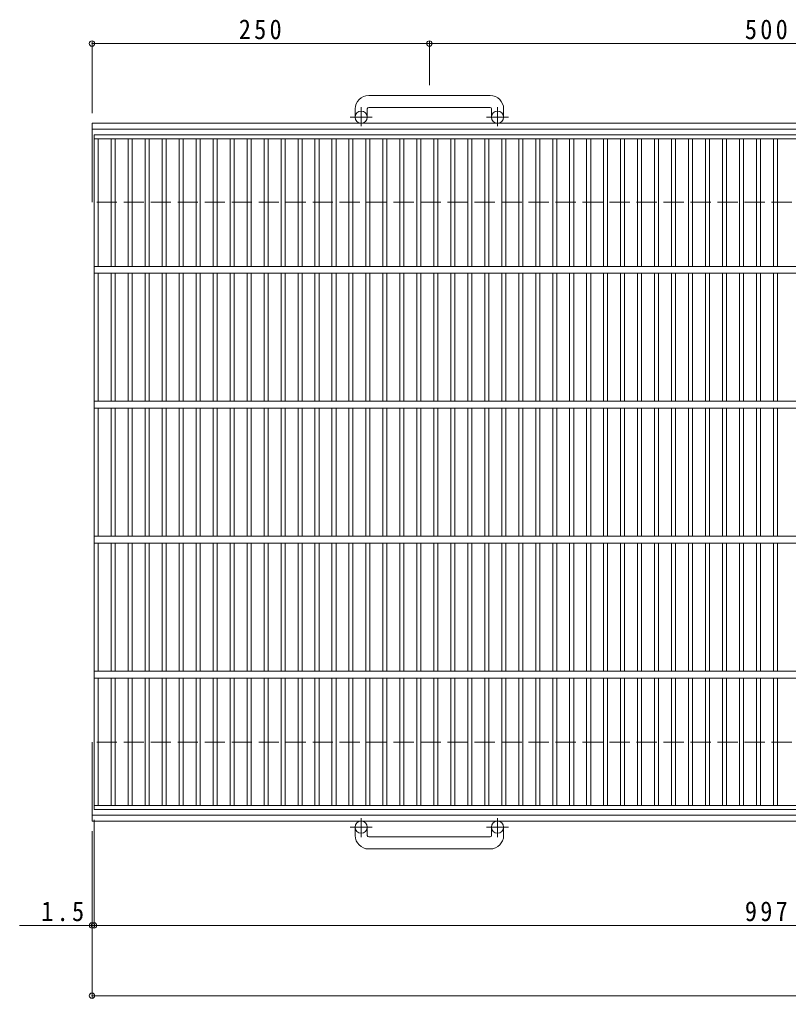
# Model space of a CAD drawing. Units: millimetres, scale not verified. Extents: x -860 to 844, y -687 to 662.
# Drawn here: x -860 to -290, y -217 to 508 of the extents above; entities that cross this region are included whole.
import ezdxf

# ---------------------------------------------------------------- set-up
doc = ezdxf.new("R2010")
doc.units = ezdxf.units.MM
doc.header["$LTSCALE"] = 5
doc.header["$PDMODE"] = 32
doc.header["$PDSIZE"] = 4
doc.linetypes.add('CHAIN1', pattern=[8, 5, -1, 1, -1])
doc.linetypes.add('DASHED3', pattern=[4, 3, -1])
for name, color, linetype, lineweight in [('A-1_ピット', 2, 'Continuous', 9), ('A-2_蓋', 3, 'Continuous', 9), ('A-4_寸法', 7, 'Continuous', 9)]:
    doc.layers.add(name, color=color, linetype=linetype, lineweight=lineweight)
doc.styles.add('ＭＳ ゴシック', font='')
doc.styles.get('ＭＳ ゴシック').set_extended_font_data('MS Gothic')

msp = doc.modelspace()

# ---------------------------------------------------------------- linework, layer by layer
at = {"layer": 'A-1_ピット'}
for p, q in [((-511.473, 451.926), (-601.473, 451.926)), ((-601.473, 442.925), (-511.473, 442.925)), ((-611.473, 441.926), (-611.473, 435.826)), ((-602.473, 441.926), (-602.473, 435.826)), ((-510.473, 441.926), (-510.473, 435.826)), ((-501.473, 441.926), (-501.473, 435.826)), ((-806.473, 372.826), (-806.473, 431.325)), ((292.027, 431.325), (-806.473, 431.325)), ((-806.473, 426.826), (292.027, 426.826)), ((-806.473, -85.674), (-806.473, -27.175)), ((292.027, -81.174), (-806.473, -81.174)), ((292.027, -85.674), (-806.473, -85.674)), ((-611.473, -96.274), (-611.473, -90.174)), ((-602.473, -96.274), (-602.473, -90.174)), ((-510.473, -96.274), (-510.473, -90.174)), ((-501.473, -96.274), (-501.473, -90.174)), ((-601.473, -97.273), (-511.473, -97.273)), ((-511.473, -106.274), (-601.473, -106.274))]:
    msp.add_line(p, q, dxfattribs=at)
at = {"layer": 'A-1_ピット', "linetype": 'CHAIN1'}
for p, q in [((-606.973, 429.219), (-606.973, 443.316)), ((-505.973, 429.219), (-505.973, 443.316)), ((-598.811, 435.826), (-615.217, 435.826)), ((-497.81, 435.826), (-514.217, 435.826)), ((-606.973, -83.567), (-606.973, -97.664)), ((-505.973, -83.567), (-505.973, -97.664)), ((-598.811, -90.174), (-615.217, -90.174)), ((-497.81, -90.174), (-514.217, -90.174))]:
    msp.add_line(p, q, dxfattribs=at)
at = {"layer": 'A-1_ピット', "linetype": 'DASHED3'}
for p, q in [((292.027, 372.826), (-806.473, 372.826)), ((292.027, -27.175), (-806.473, -27.175))]:
    msp.add_line(p, q, dxfattribs=at)
at = {"layer": 'A-1_ピット'}
for centre in [(-606.973, 435.826), (-505.974, 435.826), (-606.973, -90.174), (-505.974, -90.174)]:
    msp.add_circle(centre, 4.5, dxfattribs=at)
for centre, radius, start, end in [((-601.473, 441.926), 10, 90, 180), ((-511.473, 441.926), 10, 0, 90), ((-601.473, 441.926), 1, 90, 180), ((-511.473, 441.926), 1, 0, 90), ((-601.473, -96.274), 10, 180, 270), ((-601.473, -96.274), 1, 180, 270), ((-511.473, -96.274), 10, 270, 0), ((-511.473, -96.274), 1, 270, 0)]:
    msp.add_arc(centre, radius, start, end, dxfattribs=at)
at = {"layer": 'A-2_蓋'}
for p, q in [((-804.973, 419.826), (192.027, 419.826)), ((-801.973, 419.825), (-801.973, 325.325)), ((-792.213, 325.325), (-792.213, 419.825)), ((-789.213, 325.325), (-789.213, 419.825)), ((-779.633, 325.325), (-779.633, 419.825)), ((-776.633, 325.325), (-776.633, 419.825)), ((-767.053, 325.325), (-767.053, 419.825)), ((-764.053, 325.325), (-764.053, 419.825)), ((-754.473, 325.325), (-754.473, 419.825)), ((-751.473, 325.325), (-751.473, 419.825)), ((-741.893, 325.325), (-741.893, 419.825)), ((-738.893, 325.325), (-738.893, 419.825)), ((-729.313, 325.325), (-729.313, 419.825)), ((-726.313, 325.325), (-726.313, 419.825)), ((-716.733, 325.325), (-716.733, 419.825)), ((-713.733, 325.325), (-713.733, 419.825)), ((-704.153, 325.325), (-704.153, 419.825)), ((-701.153, 325.325), (-701.153, 419.825)), ((-691.573, 325.325), (-691.573, 419.825)), ((-688.573, 325.325), (-688.573, 419.825)), ((-678.993, 325.325), (-678.993, 419.825)), ((-675.993, 325.325), (-675.993, 419.825)), ((-666.413, 325.325), (-666.413, 419.825)), ((-663.413, 325.325), (-663.413, 419.825)), ((-653.833, 325.325), (-653.833, 419.825)), ((-650.833, 325.325), (-650.833, 419.825)), ((-641.253, 325.325), (-641.253, 419.825)), ((-638.252, 325.325), (-638.252, 419.825)), ((-628.673, 325.325), (-628.673, 419.825)), ((-625.673, 325.325), (-625.673, 419.825)), ((-616.093, 325.325), (-616.093, 419.825)), ((-613.093, 325.325), (-613.093, 419.825)), ((-603.513, 325.325), (-603.513, 419.825)), ((-600.513, 325.325), (-600.513, 419.825)), ((-590.933, 325.325), (-590.933, 419.825)), ((-587.933, 325.325), (-587.933, 419.825)), ((-578.353, 325.325), (-578.353, 419.825)), ((-575.353, 325.325), (-575.353, 419.825)), ((-565.773, 325.325), (-565.773, 419.825)), ((-562.773, 325.325), (-562.773, 419.825)), ((-553.192, 325.325), (-553.192, 419.825)), ((-550.193, 325.325), (-550.193, 419.825)), ((-540.613, 325.325), (-540.613, 419.825)), ((-537.613, 325.325), (-537.613, 419.825)), ((-528.033, 325.325), (-528.033, 419.825)), ((-525.033, 325.325), (-525.033, 419.825)), ((-515.453, 325.325), (-515.453, 419.825)), ((-512.453, 325.325), (-512.453, 419.825)), ((-502.873, 325.325), (-502.873, 419.825)), ((-499.873, 325.325), (-499.873, 419.825)), ((-490.293, 325.325), (-490.293, 419.825)), ((-487.293, 325.325), (-487.293, 419.825)), ((-477.713, 325.325), (-477.713, 419.825)), ((-474.713, 325.325), (-474.713, 419.825)), ((-465.133, 325.325), (-465.133, 419.825)), ((-462.133, 325.325), (-462.133, 419.825)), ((-452.553, 325.325), (-452.553, 419.825)), ((-449.553, 325.325), (-449.553, 419.825)), ((-439.973, 325.325), (-439.973, 419.825)), ((-436.972, 325.325), (-436.972, 419.825)), ((-427.393, 325.325), (-427.393, 419.825)), ((-424.392, 325.325), (-424.392, 419.825)), ((-414.813, 325.325), (-414.813, 419.825)), ((-411.812, 325.325), (-411.812, 419.825)), ((-402.232, 325.325), (-402.232, 419.825)), ((-399.233, 325.325), (-399.233, 419.825)), ((-389.653, 325.325), (-389.653, 419.825)), ((-386.652, 325.325), (-386.652, 419.825)), ((-377.073, 325.325), (-377.073, 419.825)), ((-374.073, 325.325), (-374.073, 419.825)), ((-364.493, 325.325), (-364.493, 419.825)), ((-361.493, 325.325), (-361.493, 419.825)), ((-351.913, 325.325), (-351.913, 419.825)), ((-348.913, 325.325), (-348.913, 419.825)), ((-339.332, 325.325), (-339.332, 419.825)), ((-336.333, 325.325), (-336.333, 419.825)), ((-326.752, 325.325), (-326.752, 419.825)), ((-323.752, 325.325), (-323.752, 419.825)), ((-314.172, 325.325), (-314.172, 419.825)), ((-311.172, 325.325), (-311.172, 419.825)), ((-301.593, 325.325), (-301.593, 419.825)), ((-298.592, 325.325), (-298.592, 419.825)), ((-804.973, 325.325), (192.027, 325.325)), ((-804.973, 320.326), (192.027, 320.326)), ((-801.973, 320.326), (-801.973, 225.325)), ((-792.213, 225.325), (-792.213, 320.326)), ((-789.213, 225.325), (-789.213, 320.326)), ((-779.633, 225.325), (-779.633, 320.326)), ((-776.633, 225.325), (-776.633, 320.326)), ((-767.053, 225.325), (-767.053, 320.326)), ((-764.053, 225.325), (-764.053, 320.326)), ((-754.473, 225.325), (-754.473, 320.326)), ((-751.473, 225.325), (-751.473, 320.326)), ((-741.893, 225.325), (-741.893, 320.326)), ((-738.893, 225.325), (-738.893, 320.326)), ((-729.313, 225.325), (-729.313, 320.326)), ((-726.313, 225.325), (-726.313, 320.326)), ((-716.733, 225.325), (-716.733, 320.326)), ((-713.733, 225.325), (-713.733, 320.326)), ((-704.153, 225.325), (-704.153, 320.326)), ((-701.153, 225.325), (-701.153, 320.326)), ((-691.573, 225.325), (-691.573, 320.326)), ((-688.573, 225.325), (-688.573, 320.326)), ((-678.993, 225.325), (-678.993, 320.326)), ((-675.993, 225.325), (-675.993, 320.326)), ((-666.413, 225.325), (-666.413, 320.326)), ((-663.413, 225.325), (-663.413, 320.326)), ((-653.833, 225.325), (-653.833, 320.326)), ((-650.833, 225.325), (-650.833, 320.326)), ((-641.253, 225.325), (-641.253, 320.326)), ((-638.252, 225.325), (-638.252, 320.326)), ((-628.673, 225.325), (-628.673, 320.326)), ((-625.673, 225.325), (-625.673, 320.326)), ((-616.093, 225.325), (-616.093, 320.326)), ((-613.093, 225.325), (-613.093, 320.326)), ((-603.513, 225.325), (-603.513, 320.326)), ((-600.513, 225.325), (-600.513, 320.326)), ((-590.933, 225.325), (-590.933, 320.326)), ((-587.933, 225.325), (-587.933, 320.326)), ((-578.353, 225.325), (-578.353, 320.326)), ((-575.353, 225.325), (-575.353, 320.326)), ((-565.773, 225.325), (-565.773, 320.326)), ((-562.773, 225.325), (-562.773, 320.326)), ((-553.192, 225.325), (-553.192, 320.326)), ((-550.193, 225.325), (-550.193, 320.326)), ((-540.613, 225.325), (-540.613, 320.326)), ((-537.613, 225.325), (-537.613, 320.326)), ((-528.033, 225.325), (-528.033, 320.326)), ((-525.033, 225.325), (-525.033, 320.326)), ((-515.453, 225.325), (-515.453, 320.326)), ((-512.453, 225.325), (-512.453, 320.326)), ((-502.873, 225.325), (-502.873, 320.326)), ((-499.873, 225.325), (-499.873, 320.326)), ((-490.293, 225.325), (-490.293, 320.326)), ((-487.293, 225.325), (-487.293, 320.326)), ((-477.713, 225.325), (-477.713, 320.326)), ((-474.713, 225.325), (-474.713, 320.326)), ((-465.133, 225.325), (-465.133, 320.326)), ((-462.133, 225.325), (-462.133, 320.326)), ((-452.553, 225.325), (-452.553, 320.326)), ((-449.553, 225.325), (-449.553, 320.326)), ((-439.973, 225.325), (-439.973, 320.326)), ((-436.972, 225.325), (-436.972, 320.326)), ((-427.393, 225.325), (-427.393, 320.326)), ((-424.392, 225.325), (-424.392, 320.326)), ((-414.813, 225.325), (-414.813, 320.326)), ((-411.812, 225.325), (-411.812, 320.326)), ((-402.232, 225.325), (-402.232, 320.326)), ((-399.233, 225.325), (-399.233, 320.326)), ((-389.653, 225.325), (-389.653, 320.326)), ((-386.652, 225.325), (-386.652, 320.326)), ((-377.073, 225.325), (-377.073, 320.326)), ((-374.073, 225.325), (-374.073, 320.326)), ((-364.493, 225.325), (-364.493, 320.326)), ((-361.493, 225.325), (-361.493, 320.326)), ((-351.913, 225.325), (-351.913, 320.326)), ((-348.913, 225.325), (-348.913, 320.326)), ((-339.332, 225.325), (-339.332, 320.326)), ((-336.333, 225.325), (-336.333, 320.326)), ((-326.752, 225.325), (-326.752, 320.326)), ((-323.752, 225.325), (-323.752, 320.326)), ((-314.172, 225.325), (-314.172, 320.326)), ((-311.172, 225.325), (-311.172, 320.326)), ((-301.593, 225.325), (-301.593, 320.326)), ((-298.592, 225.325), (-298.592, 320.326)), ((-804.973, 225.325), (192.027, 225.325)), ((-804.973, 220.326), (192.027, 220.326)), ((-801.973, 220.326), (-801.973, 125.325)), ((-792.213, 125.325), (-792.213, 220.326)), ((-789.213, 125.325), (-789.213, 220.326)), ((-779.633, 125.325), (-779.633, 220.326)), ((-776.633, 125.325), (-776.633, 220.326)), ((-767.053, 125.325), (-767.053, 220.326)), ((-764.053, 125.325), (-764.053, 220.326)), ((-754.473, 125.325), (-754.473, 220.326)), ((-751.473, 125.325), (-751.473, 220.326)), ((-741.893, 125.325), (-741.893, 220.326)), ((-738.893, 125.325), (-738.893, 220.326)), ((-729.313, 125.325), (-729.313, 220.326)), ((-726.313, 125.325), (-726.313, 220.326)), ((-716.733, 125.325), (-716.733, 220.326)), ((-713.733, 125.325), (-713.733, 220.326)), ((-704.153, 125.325), (-704.153, 220.326)), ((-701.153, 125.325), (-701.153, 220.326)), ((-691.573, 125.325), (-691.573, 220.326)), ((-688.573, 125.325), (-688.573, 220.326)), ((-678.993, 125.325), (-678.993, 220.326)), ((-675.993, 125.325), (-675.993, 220.326)), ((-666.413, 125.325), (-666.413, 220.326)), ((-663.413, 125.325), (-663.413, 220.326)), ((-653.833, 125.325), (-653.833, 220.326)), ((-650.833, 125.325), (-650.833, 220.326)), ((-641.253, 125.325), (-641.253, 220.326)), ((-638.252, 125.325), (-638.252, 220.326)), ((-628.673, 125.325), (-628.673, 220.326)), ((-625.673, 125.325), (-625.673, 220.326)), ((-616.093, 125.325), (-616.093, 220.326)), ((-613.093, 125.325), (-613.093, 220.326)), ((-603.513, 125.325), (-603.513, 220.326)), ((-600.513, 125.325), (-600.513, 220.326)), ((-590.933, 125.325), (-590.933, 220.326)), ((-587.933, 125.325), (-587.933, 220.326)), ((-578.353, 125.325), (-578.353, 220.326)), ((-575.353, 125.325), (-575.353, 220.326)), ((-565.773, 125.325), (-565.773, 220.326)), ((-562.773, 125.325), (-562.773, 220.326)), ((-553.192, 125.325), (-553.192, 220.326)), ((-550.193, 125.325), (-550.193, 220.326)), ((-540.613, 125.325), (-540.613, 220.326)), ((-537.613, 125.325), (-537.613, 220.326)), ((-528.033, 125.325), (-528.033, 220.326)), ((-525.033, 125.325), (-525.033, 220.326)), ((-515.453, 125.325), (-515.453, 220.326)), ((-512.453, 125.325), (-512.453, 220.326)), ((-502.873, 125.325), (-502.873, 220.326)), ((-499.873, 125.325), (-499.873, 220.326)), ((-490.293, 125.325), (-490.293, 220.326)), ((-487.293, 125.325), (-487.293, 220.326)), ((-477.713, 125.325), (-477.713, 220.326)), ((-474.713, 125.325), (-474.713, 220.326)), ((-465.133, 125.325), (-465.133, 220.326)), ((-462.133, 125.325), (-462.133, 220.326)), ((-452.553, 125.325), (-452.553, 220.326)), ((-449.553, 125.325), (-449.553, 220.326)), ((-439.973, 125.325), (-439.973, 220.326)), ((-436.972, 125.325), (-436.972, 220.326)), ((-427.393, 125.325), (-427.393, 220.326)), ((-424.392, 125.325), (-424.392, 220.326)), ((-414.813, 125.325), (-414.813, 220.326)), ((-411.812, 125.325), (-411.812, 220.326)), ((-402.232, 125.325), (-402.232, 220.326)), ((-399.233, 125.325), (-399.233, 220.326)), ((-389.653, 125.325), (-389.653, 220.326)), ((-386.652, 125.325), (-386.652, 220.326)), ((-377.073, 125.325), (-377.073, 220.326)), ((-374.073, 125.325), (-374.073, 220.326)), ((-364.493, 125.325), (-364.493, 220.326)), ((-361.493, 125.325), (-361.493, 220.326)), ((-351.913, 125.325), (-351.913, 220.326)), ((-348.913, 125.325), (-348.913, 220.326)), ((-339.332, 125.325), (-339.332, 220.326)), ((-336.333, 125.325), (-336.333, 220.326)), ((-326.752, 125.325), (-326.752, 220.326)), ((-323.752, 125.325), (-323.752, 220.326)), ((-314.172, 125.325), (-314.172, 220.326)), ((-311.172, 125.325), (-311.172, 220.326)), ((-301.593, 125.325), (-301.593, 220.326)), ((-298.592, 125.325), (-298.592, 220.326)), ((-804.973, 125.325), (192.027, 125.325)), ((-804.973, 120.326), (192.027, 120.326)), ((-801.973, 120.326), (-801.973, 25.326)), ((-792.213, 25.326), (-792.213, 120.326)), ((-789.213, 25.326), (-789.213, 120.326)), ((-779.633, 25.326), (-779.633, 120.326)), ((-776.633, 25.326), (-776.633, 120.326)), ((-767.053, 25.326), (-767.053, 120.326)), ((-764.053, 25.326), (-764.053, 120.326)), ((-754.473, 25.326), (-754.473, 120.326)), ((-751.473, 25.326), (-751.473, 120.326)), ((-741.893, 25.326), (-741.893, 120.326)), ((-738.893, 25.326), (-738.893, 120.326)), ((-729.313, 25.326), (-729.313, 120.326)), ((-726.313, 25.326), (-726.313, 120.326)), ((-716.733, 25.326), (-716.733, 120.326)), ((-713.733, 25.326), (-713.733, 120.326)), ((-704.153, 25.326), (-704.153, 120.326)), ((-701.153, 25.326), (-701.153, 120.326)), ((-691.573, 25.326), (-691.573, 120.326)), ((-688.573, 25.326), (-688.573, 120.326)), ((-678.993, 25.326), (-678.993, 120.326)), ((-675.993, 25.326), (-675.993, 120.326)), ((-666.413, 25.326), (-666.413, 120.326)), ((-663.413, 25.326), (-663.413, 120.326)), ((-653.833, 25.326), (-653.833, 120.326)), ((-650.833, 25.326), (-650.833, 120.326)), ((-641.253, 25.326), (-641.253, 120.326)), ((-638.252, 25.326), (-638.252, 120.326)), ((-628.673, 25.326), (-628.673, 120.326)), ((-625.673, 25.326), (-625.673, 120.326)), ((-616.093, 25.326), (-616.093, 120.326)), ((-613.093, 25.326), (-613.093, 120.326)), ((-603.513, 25.326), (-603.513, 120.326)), ((-600.513, 25.326), (-600.513, 120.326)), ((-590.933, 25.326), (-590.933, 120.326)), ((-587.933, 25.326), (-587.933, 120.326)), ((-578.353, 25.326), (-578.353, 120.326)), ((-575.353, 25.326), (-575.353, 120.326)), ((-565.773, 25.326), (-565.773, 120.326)), ((-562.773, 25.326), (-562.773, 120.326)), ((-553.192, 25.326), (-553.192, 120.326)), ((-550.193, 25.326), (-550.193, 120.326)), ((-540.613, 25.326), (-540.613, 120.326)), ((-537.613, 25.326), (-537.613, 120.326)), ((-528.033, 25.326), (-528.033, 120.326)), ((-525.033, 25.326), (-525.033, 120.326)), ((-515.453, 25.326), (-515.453, 120.326)), ((-512.453, 25.326), (-512.453, 120.326)), ((-502.873, 25.326), (-502.873, 120.326)), ((-499.873, 25.326), (-499.873, 120.326)), ((-490.293, 25.326), (-490.293, 120.326)), ((-487.293, 25.326), (-487.293, 120.326)), ((-477.713, 25.326), (-477.713, 120.326)), ((-474.713, 25.326), (-474.713, 120.326)), ((-465.133, 25.326), (-465.133, 120.326)), ((-462.133, 25.326), (-462.133, 120.326)), ((-452.553, 25.326), (-452.553, 120.326)), ((-449.553, 25.326), (-449.553, 120.326)), ((-439.973, 25.326), (-439.973, 120.326)), ((-436.972, 25.326), (-436.972, 120.326)), ((-427.393, 25.326), (-427.393, 120.326)), ((-424.392, 25.326), (-424.392, 120.326)), ((-414.813, 25.326), (-414.813, 120.326)), ((-411.812, 25.326), (-411.812, 120.326)), ((-402.232, 25.326), (-402.232, 120.326)), ((-399.233, 25.326), (-399.233, 120.326)), ((-389.653, 25.326), (-389.653, 120.326)), ((-386.652, 25.326), (-386.652, 120.326)), ((-377.073, 25.326), (-377.073, 120.326)), ((-374.073, 25.326), (-374.073, 120.326)), ((-364.493, 25.326), (-364.493, 120.326)), ((-361.493, 25.326), (-361.493, 120.326)), ((-351.913, 25.326), (-351.913, 120.326)), ((-348.913, 25.326), (-348.913, 120.326)), ((-339.332, 25.326), (-339.332, 120.326)), ((-336.333, 25.326), (-336.333, 120.326)), ((-326.752, 25.326), (-326.752, 120.326)), ((-323.752, 25.326), (-323.752, 120.326)), ((-314.172, 25.326), (-314.172, 120.326)), ((-311.172, 25.326), (-311.172, 120.326)), ((-301.593, 25.326), (-301.593, 120.326)), ((-298.592, 25.326), (-298.592, 120.326)), ((-804.973, 25.326), (192.027, 25.326)), ((-804.973, 20.326), (192.027, 20.326)), ((-801.973, -74.174), (-801.973, 20.326)), ((-792.213, 20.326), (-792.213, -74.174)), ((-789.213, 20.326), (-789.213, -74.174)), ((-779.633, 20.326), (-779.633, -74.174)), ((-776.633, 20.326), (-776.633, -74.174)), ((-767.053, 20.326), (-767.053, -74.174)), ((-764.053, 20.326), (-764.053, -74.174)), ((-754.473, 20.326), (-754.473, -74.174)), ((-751.473, 20.326), (-751.473, -74.174)), ((-741.893, 20.326), (-741.893, -74.174)), ((-738.893, 20.326), (-738.893, -74.174)), ((-729.313, 20.326), (-729.313, -74.174)), ((-726.313, 20.326), (-726.313, -74.174)), ((-716.733, 20.326), (-716.733, -74.174)), ((-713.733, 20.326), (-713.733, -74.174)), ((-704.153, 20.326), (-704.153, -74.174)), ((-701.153, 20.326), (-701.153, -74.174)), ((-691.573, 20.326), (-691.573, -74.174)), ((-688.573, 20.326), (-688.573, -74.174)), ((-678.993, 20.326), (-678.993, -74.174)), ((-675.993, 20.326), (-675.993, -74.174)), ((-666.413, 20.326), (-666.413, -74.174)), ((-663.413, 20.326), (-663.413, -74.174)), ((-653.833, 20.326), (-653.833, -74.174)), ((-650.833, 20.326), (-650.833, -74.174)), ((-641.253, 20.326), (-641.253, -74.174)), ((-638.252, 20.326), (-638.252, -74.174)), ((-628.673, 20.326), (-628.673, -74.174)), ((-625.673, 20.326), (-625.673, -74.174)), ((-616.093, 20.326), (-616.093, -74.174)), ((-613.093, 20.326), (-613.093, -74.174)), ((-603.513, 20.326), (-603.513, -74.174)), ((-600.513, 20.326), (-600.513, -74.174)), ((-590.933, 20.326), (-590.933, -74.174)), ((-587.933, 20.326), (-587.933, -74.174)), ((-578.353, 20.326), (-578.353, -74.174)), ((-575.353, 20.326), (-575.353, -74.174)), ((-565.773, 20.326), (-565.773, -74.174)), ((-562.773, 20.326), (-562.773, -74.174)), ((-553.192, 20.326), (-553.192, -74.174)), ((-550.193, 20.326), (-550.193, -74.174)), ((-540.613, 20.326), (-540.613, -74.174)), ((-537.613, 20.326), (-537.613, -74.174)), ((-528.033, 20.326), (-528.033, -74.174)), ((-525.033, 20.326), (-525.033, -74.174)), ((-515.453, 20.326), (-515.453, -74.174)), ((-512.453, 20.326), (-512.453, -74.174)), ((-502.873, 20.326), (-502.873, -74.174)), ((-499.873, 20.326), (-499.873, -74.174)), ((-490.293, 20.326), (-490.293, -74.174)), ((-487.293, 20.326), (-487.293, -74.174)), ((-477.713, 20.326), (-477.713, -74.174)), ((-474.713, 20.326), (-474.713, -74.174)), ((-465.133, 20.326), (-465.133, -74.174)), ((-462.133, 20.326), (-462.133, -74.174)), ((-452.553, 20.326), (-452.553, -74.174)), ((-449.553, 20.326), (-449.553, -74.174)), ((-439.973, 20.326), (-439.973, -74.174)), ((-436.972, 20.326), (-436.972, -74.174)), ((-427.393, 20.326), (-427.393, -74.174)), ((-424.392, 20.326), (-424.392, -74.174)), ((-414.813, 20.326), (-414.813, -74.174)), ((-411.812, 20.326), (-411.812, -74.174)), ((-402.232, 20.326), (-402.232, -74.174)), ((-399.233, 20.326), (-399.233, -74.174)), ((-389.653, 20.326), (-389.653, -74.174)), ((-386.652, 20.326), (-386.652, -74.174)), ((-377.073, 20.326), (-377.073, -74.174)), ((-374.073, 20.326), (-374.073, -74.174)), ((-364.493, 20.326), (-364.493, -74.174)), ((-361.493, 20.326), (-361.493, -74.174)), ((-351.913, 20.326), (-351.913, -74.174)), ((-348.913, 20.326), (-348.913, -74.174)), ((-339.332, 20.326), (-339.332, -74.174)), ((-336.333, 20.326), (-336.333, -74.174)), ((-326.752, 20.326), (-326.752, -74.174)), ((-323.752, 20.326), (-323.752, -74.174)), ((-314.172, 20.326), (-314.172, -74.174)), ((-311.172, 20.326), (-311.172, -74.174)), ((-301.593, 20.326), (-301.593, -74.174)), ((-298.592, 20.326), (-298.592, -74.174)), ((192.027, -74.174), (-804.973, -74.174)), ((192.027, -77.174), (-804.973, -77.174))]:
    msp.add_line(p, q, dxfattribs=at)
msp.add_lwpolyline([(-804.973, -77.174), (-804.973, 422.826), (192.027, 422.826)], dxfattribs=at)
at = {"layer": 'A-4_寸法'}
for p, q in [((-806.473, 438.826), (-806.473, 491.894)), ((-806.473, 490.394), (-563.473, 490.394)), ((-563.473, 490.394), (-63.473, 490.394)), ((-556.473, 459.425), (-556.473, 491.894)), ((-804.973, -84.674), (-804.973, -164.473)), ((-806.473, -93.174), (-806.473, -216.512)), ((-860.148, -162.973), (292.027, -162.973)), ((-806.473, -215.012), (292.027, -215.012))]:
    msp.add_line(p, q, dxfattribs=at)
for p in [(-806.473, 490.394), (-556.473, 490.394), (-806.473, -162.973), (-804.973, -162.973), (-806.473, -215.012)]:
    msp.add_point(p, dxfattribs=at)

# ---------------------------------------------------------------- texts
at = {"layer": 'A-4_寸法', "color": 2, "char_height": 14.66, "attachment_point": 7, "style": 'ＭＳ ゴシック'}
for s, insert in [('\\T1.27;\\W0.9;250', (-697.723, 493.394)), ('\\T1.27;\\W0.9;500', (-322.723, 493.394)), ('\\T1.27;\\W0.9;1.5', (-844.104, -159.973)), ('\\T1.27;\\W0.9;997', (-322.723, -159.973))]:
    msp.add_mtext(s, dxfattribs=dict(at, insert=insert))

doc.saveas('drawing.dxf')
